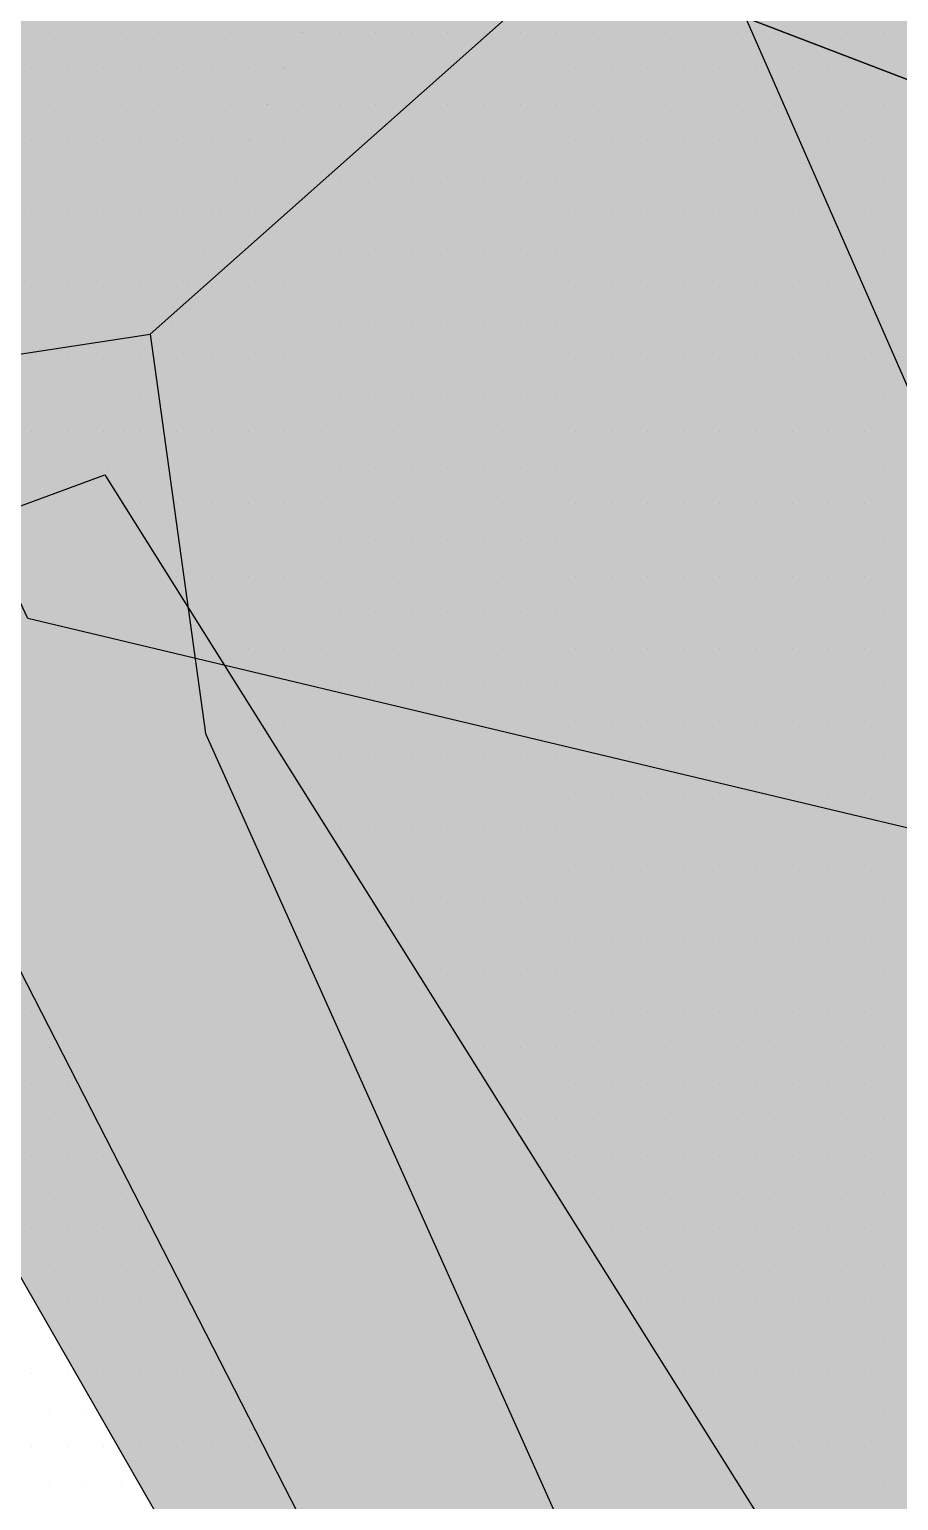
# Paper-space layout 'TOP_A1_00200_01-01-2017_MODELE' of a CAD drawing. Header units: metres. Extents: x 1274 to 2143, y 12 to 312.
# Drawn here: x 2047.506 to 2048.826, y 282.662 to 284.895 of the extents above; entities that cross this region are included whole.
import ezdxf

# ---------------------------------------------------------------- set-up
doc = ezdxf.new("R2010")
doc.units = ezdxf.units.M
doc.header["$LTSCALE"] = 2
doc.set_wipeout_variables(frame=1)
doc.linetypes.add('CACHEX2', pattern=[0.75, 0.5, -0.25])
for name, color, linetype in [('CARTOUCHE', 7, 'Continuous'), ('LOGO', 4, 'Continuous'), ('rosace', 7, 'Continuous')]:
    doc.layers.add(name, color=color, linetype=linetype)

# ---------------------------------------------------------------- blocks, each defined once
blk = doc.blocks.new('A$C715108E3')
at = {"layer": 'LOGO', "color": 131}
for p, q in [((-6.855, -13.3309), (-6.855, -13.3309)), ((-6.7637, -13.3309), (-6.7637, -13.3309)), ((-6.6719, -13.3309), (-6.6719, -13.3309)), ((-6.5799, -13.3309), (-6.5799, -13.3309)), ((-6.4886, -13.3309), (-6.4886, -13.3309)), ((-6.3966, -13.3309), (-6.3966, -13.3309)), ((-6.305, -13.3309), (-6.305, -13.3309)), ((-6.2208, -13.3309), (-6.2208, -13.3309)), ((-6.2133, -13.3309), (-6.2133, -13.3309)), ((-6.1213, -13.3309), (-6.1213, -13.3309)), ((-6.0296, -13.3309), (-6.0296, -13.3309)), ((-5.9376, -13.3309), (-5.9376, -13.3309)), ((-5.8465, -13.3309), (-5.8465, -13.3309)), ((-5.7545, -13.3309), (-5.7545, -13.3309)), ((-5.6625, -13.3309), (-5.6625, -13.3309)), ((-5.5712, -13.3309), (-5.5712, -13.3309)), ((-5.4792, -13.3309), (-5.4792, -13.3309)), ((-5.3874, -13.3309), (-5.3874, -13.3309)), ((-5.2959, -13.3309), (-5.2959, -13.3309)), ((-5.2041, -13.3309), (-5.2041, -13.3309)), ((-5.1123, -13.3309), (-5.1123, -13.3309)), ((-5.0208, -13.3309), (-5.0208, -13.3309)), ((-4.929, -13.3309), (-4.929, -13.3309)), ((-4.8369, -13.3309), (-4.8369, -13.3309)), ((-4.7449, -13.3309), (-4.7449, -13.3309)), ((-6.9013, -13.4233), (-6.9013, -13.4233)), ((-6.8095, -13.4233), (-6.8095, -13.4233)), ((-6.7175, -13.4233), (-6.7175, -13.4233)), ((-6.6262, -13.4233), (-6.6262, -13.4233)), ((-6.5342, -13.4233), (-6.5342, -13.4233)), ((-6.4421, -13.4233), (-6.4421, -13.4233)), ((-6.3509, -13.4233), (-6.3509, -13.4233)), ((-6.2611, -13.4233), (-6.2611, -13.4233)), ((-6.259, -13.4233), (-6.259, -13.4233)), ((-6.1674, -13.4233), (-6.1674, -13.4233)), ((-6.0757, -13.4233), (-6.0757, -13.4233)), ((-5.9841, -13.4233), (-5.9841, -13.4233)), ((-5.8921, -13.4233), (-5.8921, -13.4233)), ((-5.8001, -13.4233), (-5.8001, -13.4233)), ((-5.7088, -13.4233), (-5.7088, -13.4233)), ((-5.6168, -13.4233), (-5.6168, -13.4233)), ((-5.5248, -13.4233), (-5.5248, -13.4233)), ((-5.4335, -13.4233), (-5.4335, -13.4233)), ((-5.3417, -13.4233), (-5.3417, -13.4233)), ((-5.2498, -13.4233), (-5.2498, -13.4233)), ((-5.1584, -13.4233), (-5.1584, -13.4233)), ((-5.0665, -13.4233), (-5.0665, -13.4233)), ((-4.9745, -13.4233), (-4.9745, -13.4233)), ((-4.8829, -13.4233), (-4.8829, -13.4233)), ((-4.7914, -13.4233), (-4.7914, -13.4233)), ((-6.855, -13.5146), (-6.855, -13.5146)), ((-6.7637, -13.5146), (-6.7637, -13.5146)), ((-6.6719, -13.5146), (-6.6719, -13.5146)), ((-6.5799, -13.5146), (-6.5799, -13.5146)), ((-6.4886, -13.5146), (-6.4886, -13.5146)), ((-6.3966, -13.5146), (-6.3966, -13.5146)), ((-6.305, -13.5146), (-6.305, -13.5146)), ((-6.302, -13.5146), (-6.302, -13.5146)), ((-6.2133, -13.5146), (-6.2133, -13.5146)), ((-6.1213, -13.5146), (-6.1213, -13.5146)), ((-6.0296, -13.5146), (-6.0296, -13.5146)), ((-5.9376, -13.5146), (-5.9376, -13.5146)), ((-5.8465, -13.5146), (-5.8465, -13.5146)), ((-5.7545, -13.5146), (-5.7545, -13.5146)), ((-5.6625, -13.5146), (-5.6625, -13.5146)), ((-5.5712, -13.5146), (-5.5712, -13.5146)), ((-5.4792, -13.5146), (-5.4792, -13.5146)), ((-5.3874, -13.5146), (-5.3874, -13.5146)), ((-5.2959, -13.5146), (-5.2959, -13.5146)), ((-5.2041, -13.5146), (-5.2041, -13.5146)), ((-5.1123, -13.5146), (-5.1123, -13.5146)), ((-5.0208, -13.5146), (-5.0208, -13.5146)), ((-4.929, -13.5146), (-4.929, -13.5146)), ((-4.8369, -13.5146), (-4.8369, -13.5146)), ((-4.7449, -13.5146), (-4.7449, -13.5146)), ((-6.9013, -13.6058), (-6.9013, -13.6058)), ((-6.8095, -13.6058), (-6.8095, -13.6058)), ((-6.7175, -13.6058), (-6.7175, -13.6058)), ((-6.6262, -13.6058), (-6.6262, -13.6058)), ((-6.5342, -13.6058), (-6.5342, -13.6058)), ((-6.4421, -13.6058), (-6.4421, -13.6058)), ((-6.3509, -13.6058), (-6.3509, -13.6058)), ((-6.3424, -13.6058), (-6.3424, -13.6058)), ((-6.259, -13.6058), (-6.259, -13.6058)), ((-6.1674, -13.6058), (-6.1674, -13.6058)), ((-6.0757, -13.6058), (-6.0757, -13.6058)), ((-5.9841, -13.6058), (-5.9841, -13.6058)), ((-5.8921, -13.6058), (-5.8921, -13.6058)), ((-5.8001, -13.6058), (-5.8001, -13.6058)), ((-5.7088, -13.6058), (-5.7088, -13.6058)), ((-5.6168, -13.6058), (-5.6168, -13.6058)), ((-5.5248, -13.6058), (-5.5248, -13.6058)), ((-5.4335, -13.6058), (-5.4335, -13.6058)), ((-5.3417, -13.6058), (-5.3417, -13.6058)), ((-5.2498, -13.6058), (-5.2498, -13.6058)), ((-5.1584, -13.6058), (-5.1584, -13.6058)), ((-5.0665, -13.6058), (-5.0665, -13.6058)), ((-4.9745, -13.6058), (-4.9745, -13.6058)), ((-4.8829, -13.6058), (-4.8829, -13.6058)), ((-4.7914, -13.6058), (-4.7914, -13.6058)), ((-6.855, -13.6984), (-6.855, -13.6984)), ((-6.7637, -13.6984), (-6.7637, -13.6984)), ((-6.6719, -13.6984), (-6.6719, -13.6984)), ((-6.5799, -13.6984), (-6.5799, -13.6984)), ((-6.4886, -13.6984), (-6.4886, -13.6984)), ((-6.3966, -13.6984), (-6.3966, -13.6984)), ((-6.3825, -13.6984), (-6.3825, -13.6984)), ((-6.3046, -13.6984), (-6.3046, -13.6984)), ((-6.2133, -13.6984), (-6.2133, -13.6984)), ((-6.1213, -13.6984), (-6.1213, -13.6984)), ((-6.0296, -13.6984), (-6.0296, -13.6984)), ((-5.9376, -13.6984), (-5.9376, -13.6984)), ((-5.8465, -13.6984), (-5.8465, -13.6984)), ((-5.7545, -13.6984), (-5.7545, -13.6984)), ((-5.6625, -13.6984), (-5.6625, -13.6984)), ((-5.5712, -13.6984), (-5.5712, -13.6984)), ((-5.4792, -13.6984), (-5.4792, -13.6984)), ((-5.3874, -13.6984), (-5.3874, -13.6984)), ((-5.2959, -13.6984), (-5.2959, -13.6984)), ((-5.2041, -13.6984), (-5.2041, -13.6984)), ((-5.1123, -13.6984), (-5.1123, -13.6984)), ((-5.0208, -13.6984), (-5.0208, -13.6984)), ((-4.929, -13.6984), (-4.929, -13.6984)), ((-4.8369, -13.6984), (-4.8369, -13.6984)), ((-4.7449, -13.6984), (-4.7449, -13.6984)), ((-6.9013, -13.7897), (-6.9013, -13.7897)), ((-6.8095, -13.7897), (-6.8095, -13.7897)), ((-6.7175, -13.7897), (-6.7175, -13.7897)), ((-6.6262, -13.7897), (-6.6262, -13.7897)), ((-6.5342, -13.7897), (-6.5342, -13.7897)), ((-6.4421, -13.7897), (-6.4421, -13.7897)), ((-6.4234, -13.7897), (-6.4234, -13.7897)), ((-6.3511, -13.7897), (-6.3511, -13.7897)), ((-6.259, -13.7897), (-6.259, -13.7897)), ((-6.1674, -13.7897), (-6.1674, -13.7897)), ((-6.0757, -13.7897), (-6.0757, -13.7897)), ((-5.9841, -13.7897), (-5.9841, -13.7897)), ((-5.8921, -13.7897), (-5.8921, -13.7897)), ((-5.8001, -13.7897), (-5.8001, -13.7897)), ((-5.7088, -13.7897), (-5.7088, -13.7897)), ((-5.6168, -13.7897), (-5.6168, -13.7897)), ((-5.5248, -13.7897), (-5.5248, -13.7897)), ((-5.4335, -13.7897), (-5.4335, -13.7897)), ((-5.3417, -13.7897), (-5.3417, -13.7897)), ((-5.2498, -13.7897), (-5.2498, -13.7897)), ((-5.1584, -13.7897), (-5.1584, -13.7897)), ((-5.0665, -13.7897), (-5.0665, -13.7897)), ((-4.9745, -13.7897), (-4.9745, -13.7897)), ((-4.8829, -13.7897), (-4.8829, -13.7897)), ((-4.7914, -13.7897), (-4.7914, -13.7897)), ((-6.855, -13.8809), (-6.855, -13.8809)), ((-6.7637, -13.8809), (-6.7637, -13.8809)), ((-6.6719, -13.8809), (-6.6719, -13.8809)), ((-6.5799, -13.8809), (-6.5799, -13.8809)), ((-6.4886, -13.8809), (-6.4886, -13.8809)), ((-6.4635, -13.8809), (-6.4635, -13.8809)), ((-6.3966, -13.8809), (-6.3966, -13.8809)), ((-6.3046, -13.8809), (-6.3046, -13.8809)), ((-6.2133, -13.8809), (-6.2133, -13.8809)), ((-6.1213, -13.8809), (-6.1213, -13.8809)), ((-6.0296, -13.8809), (-6.0296, -13.8809)), ((-5.9376, -13.8809), (-5.9376, -13.8809)), ((-5.8465, -13.8809), (-5.8465, -13.8809)), ((-5.7545, -13.8809), (-5.7545, -13.8809)), ((-5.6625, -13.8809), (-5.6625, -13.8809)), ((-5.5712, -13.8809), (-5.5712, -13.8809)), ((-5.4792, -13.8809), (-5.4792, -13.8809)), ((-5.3874, -13.8809), (-5.3874, -13.8809)), ((-5.2959, -13.8809), (-5.2959, -13.8809)), ((-5.2041, -13.8809), (-5.2041, -13.8809)), ((-5.1123, -13.8809), (-5.1123, -13.8809)), ((-5.0208, -13.8809), (-5.0208, -13.8809)), ((-4.929, -13.8809), (-4.929, -13.8809)), ((-4.8369, -13.8809), (-4.8369, -13.8809)), ((-4.7449, -13.8809), (-4.7449, -13.8809)), ((-6.9013, -13.9735), (-6.9013, -13.9735)), ((-6.8095, -13.9735), (-6.8095, -13.9735)), ((-6.7175, -13.9735), (-6.7175, -13.9735)), ((-6.6262, -13.9735), (-6.6262, -13.9735)), ((-6.5342, -13.9735), (-6.5342, -13.9735)), ((-6.5044, -13.9735), (-6.5044, -13.9735)), ((-6.4423, -13.9735), (-6.4423, -13.9735)), ((-6.3511, -13.9735), (-6.3511, -13.9735)), ((-6.259, -13.9735), (-6.259, -13.9735)), ((-6.1674, -13.9735), (-6.1674, -13.9735)), ((-6.0757, -13.9735), (-6.0757, -13.9735)), ((-5.9841, -13.9735), (-5.9841, -13.9735)), ((-5.8921, -13.9735), (-5.8921, -13.9735)), ((-5.8001, -13.9735), (-5.8001, -13.9735)), ((-5.7088, -13.9735), (-5.7088, -13.9735)), ((-5.6168, -13.9735), (-5.6168, -13.9735)), ((-5.5248, -13.9735), (-5.5248, -13.9735)), ((-5.4335, -13.9735), (-5.4335, -13.9735)), ((-5.3417, -13.9735), (-5.3417, -13.9735)), ((-5.2498, -13.9735), (-5.2498, -13.9735)), ((-5.1584, -13.9735), (-5.1584, -13.9735)), ((-5.0665, -13.9735), (-5.0665, -13.9735)), ((-4.9745, -13.9735), (-4.9745, -13.9735)), ((-4.8829, -13.9735), (-4.8829, -13.9735)), ((-4.7914, -13.9735), (-4.7914, -13.9735)), ((-6.855, -14.065), (-6.855, -14.065)), ((-6.7637, -14.065), (-6.7637, -14.065)), ((-6.6719, -14.065), (-6.6719, -14.065)), ((-6.5799, -14.065), (-6.5799, -14.065)), ((-6.5445, -14.065), (-6.5445, -14.065)), ((-6.4886, -14.065), (-6.4886, -14.065)), ((-6.3966, -14.065), (-6.3966, -14.065)), ((-6.3046, -14.065), (-6.3046, -14.065)), ((-6.2133, -14.065), (-6.2133, -14.065)), ((-6.1213, -14.065), (-6.1213, -14.065)), ((-6.0296, -14.065), (-6.0296, -14.065)), ((-5.9376, -14.065), (-5.9376, -14.065)), ((-5.8465, -14.065), (-5.8465, -14.065)), ((-5.7545, -14.065), (-5.7545, -14.065)), ((-5.6625, -14.065), (-5.6625, -14.065)), ((-5.5712, -14.065), (-5.5712, -14.065)), ((-5.4792, -14.065), (-5.4792, -14.065)), ((-5.3874, -14.065), (-5.3874, -14.065)), ((-5.2959, -14.065), (-5.2959, -14.065)), ((-5.2041, -14.065), (-5.2041, -14.065)), ((-5.1123, -14.065), (-5.1123, -14.065)), ((-5.0208, -14.065), (-5.0208, -14.065)), ((-4.929, -14.065), (-4.929, -14.065)), ((-4.8369, -14.065), (-4.8369, -14.065)), ((-4.7449, -14.065), (-4.7449, -14.065)), ((-6.9013, -14.1574), (-6.9013, -14.1574)), ((-6.8095, -14.1574), (-6.8095, -14.1574)), ((-6.7175, -14.1574), (-6.7175, -14.1574)), ((-6.6262, -14.1574), (-6.6262, -14.1574)), ((-6.5846, -14.1574), (-6.5846, -14.1574)), ((-6.5343, -14.1574), (-6.5343, -14.1574)), ((-6.4423, -14.1574), (-6.4423, -14.1574)), ((-6.3511, -14.1574), (-6.3511, -14.1574)), ((-6.259, -14.1574), (-6.259, -14.1574)), ((-6.1674, -14.1574), (-6.1674, -14.1574)), ((-6.0757, -14.1574), (-6.0757, -14.1574)), ((-5.9841, -14.1574), (-5.9841, -14.1574)), ((-5.8921, -14.1574), (-5.8921, -14.1574)), ((-5.8001, -14.1574), (-5.8001, -14.1574)), ((-5.7088, -14.1574), (-5.7088, -14.1574)), ((-5.6168, -14.1574), (-5.6168, -14.1574)), ((-5.5248, -14.1574), (-5.5248, -14.1574)), ((-5.4335, -14.1574), (-5.4335, -14.1574)), ((-5.3417, -14.1574), (-5.3417, -14.1574)), ((-5.2498, -14.1574), (-5.2498, -14.1574)), ((-5.1584, -14.1574), (-5.1584, -14.1574)), ((-5.0665, -14.1574), (-5.0665, -14.1574)), ((-4.9745, -14.1574), (-4.9745, -14.1574)), ((-4.8829, -14.1574), (-4.8829, -14.1574)), ((-4.7914, -14.1574), (-4.7914, -14.1574)), ((-6.855, -14.2488), (-6.855, -14.2488)), ((-6.7637, -14.2488), (-6.7637, -14.2488)), ((-6.6719, -14.2488), (-6.6719, -14.2488)), ((-6.6254, -14.2488), (-6.6254, -14.2488)), ((-6.5799, -14.2488), (-6.5799, -14.2488)), ((-6.4886, -14.2488), (-6.4886, -14.2488)), ((-6.3966, -14.2488), (-6.3966, -14.2488)), ((-6.3046, -14.2488), (-6.3046, -14.2488)), ((-6.2133, -14.2488), (-6.2133, -14.2488)), ((-6.1213, -14.2488), (-6.1213, -14.2488)), ((-6.0296, -14.2488), (-6.0296, -14.2488)), ((-5.9376, -14.2488), (-5.9376, -14.2488)), ((-5.8465, -14.2488), (-5.8465, -14.2488)), ((-5.7545, -14.2488), (-5.7545, -14.2488)), ((-5.6625, -14.2488), (-5.6625, -14.2488)), ((-5.5712, -14.2488), (-5.5712, -14.2488)), ((-5.4792, -14.2488), (-5.4792, -14.2488)), ((-5.3874, -14.2488), (-5.3874, -14.2488)), ((-5.2959, -14.2488), (-5.2959, -14.2488)), ((-5.2041, -14.2488), (-5.2041, -14.2488)), ((-5.1123, -14.2488), (-5.1123, -14.2488)), ((-5.0208, -14.2488), (-5.0208, -14.2488)), ((-4.929, -14.2488), (-4.929, -14.2488)), ((-4.8369, -14.2488), (-4.8369, -14.2488)), ((-4.7449, -14.2488), (-4.7449, -14.2488)), ((-6.9013, -14.3401), (-6.9013, -14.3401)), ((-6.8095, -14.3401), (-6.8095, -14.3401)), ((-6.7175, -14.3401), (-6.7175, -14.3401)), ((-6.6659, -14.3401), (-6.6659, -14.3401)), ((-6.6262, -14.3401), (-6.6262, -14.3401)), ((-6.5343, -14.3401), (-6.5343, -14.3401)), ((-6.4423, -14.3401), (-6.4423, -14.3401)), ((-6.3511, -14.3401), (-6.3511, -14.3401)), ((-6.259, -14.3401), (-6.259, -14.3401)), ((-6.1674, -14.3401), (-6.1674, -14.3401)), ((-6.0757, -14.3401), (-6.0757, -14.3401)), ((-5.9841, -14.3401), (-5.9841, -14.3401)), ((-5.8921, -14.3401), (-5.8921, -14.3401)), ((-5.8001, -14.3401), (-5.8001, -14.3401)), ((-5.7088, -14.3401), (-5.7088, -14.3401)), ((-5.6168, -14.3401), (-5.6168, -14.3401)), ((-5.5248, -14.3401), (-5.5248, -14.3401)), ((-5.4335, -14.3401), (-5.4335, -14.3401)), ((-5.3417, -14.3401), (-5.3417, -14.3401)), ((-5.2498, -14.3401), (-5.2498, -14.3401)), ((-5.1584, -14.3401), (-5.1584, -14.3401)), ((-5.0665, -14.3401), (-5.0665, -14.3401)), ((-4.9745, -14.3401), (-4.9745, -14.3401)), ((-4.8829, -14.3401), (-4.8829, -14.3401)), ((-4.7914, -14.3401), (-4.7914, -14.3401)), ((-6.855, -14.4325), (-6.855, -14.4325)), ((-6.7637, -14.4325), (-6.7637, -14.4325)), ((-6.706, -14.4325), (-6.706, -14.4325)), ((-6.6719, -14.4325), (-6.6719, -14.4325)), ((-6.5799, -14.4325), (-6.5799, -14.4325)), ((-6.4886, -14.4325), (-6.4886, -14.4325)), ((-6.3966, -14.4325), (-6.3966, -14.4325)), ((-6.3046, -14.4325), (-6.3046, -14.4325)), ((-6.2133, -14.4325), (-6.2133, -14.4325)), ((-6.1213, -14.4325), (-6.1213, -14.4325)), ((-6.0296, -14.4325), (-6.0296, -14.4325)), ((-5.9376, -14.4325), (-5.9376, -14.4325)), ((-5.8465, -14.4325), (-5.8465, -14.4325)), ((-5.7545, -14.4325), (-5.7545, -14.4325)), ((-5.6625, -14.4325), (-5.6625, -14.4325)), ((-5.5712, -14.4325), (-5.5712, -14.4325)), ((-5.4792, -14.4325), (-5.4792, -14.4325)), ((-5.3874, -14.4325), (-5.3874, -14.4325)), ((-5.2959, -14.4325), (-5.2959, -14.4325)), ((-5.2041, -14.4325), (-5.2041, -14.4325)), ((-5.1123, -14.4325), (-5.1123, -14.4325)), ((-5.0208, -14.4325), (-5.0208, -14.4325)), ((-4.929, -14.4325), (-4.929, -14.4325)), ((-4.8369, -14.4325), (-4.8369, -14.4325)), ((-4.7449, -14.4325), (-4.7449, -14.4325)), ((-6.6689, -14.5238), (-6.6689, -14.5238)), ((-6.6262, -14.5238), (-6.6262, -14.5238)), ((-6.5343, -14.5238), (-6.5343, -14.5238)), ((-6.4423, -14.5238), (-6.4423, -14.5238)), ((-6.3511, -14.5238), (-6.3511, -14.5238)), ((-6.259, -14.5238), (-6.259, -14.5238)), ((-6.1674, -14.5238), (-6.1674, -14.5238)), ((-6.0757, -14.5238), (-6.0757, -14.5238)), ((-5.9841, -14.5238), (-5.9841, -14.5238)), ((-5.8921, -14.5238), (-5.8921, -14.5238)), ((-5.8001, -14.5238), (-5.8001, -14.5238)), ((-5.7088, -14.5238), (-5.7088, -14.5238)), ((-5.6168, -14.5238), (-5.6168, -14.5238)), ((-5.5248, -14.5238), (-5.5248, -14.5238)), ((-5.4335, -14.5238), (-5.4335, -14.5238)), ((-5.3417, -14.5238), (-5.3417, -14.5238)), ((-5.2498, -14.5238), (-5.2498, -14.5238)), ((-5.1584, -14.5238), (-5.1584, -14.5238)), ((-5.0665, -14.5238), (-5.0665, -14.5238)), ((-4.9745, -14.5238), (-4.9745, -14.5238)), ((-4.8829, -14.5238), (-4.8829, -14.5238)), ((-4.7914, -14.5238), (-4.7914, -14.5238)), ((-6.6116, -14.6152), (-6.6116, -14.6152)), ((-6.5799, -14.6152), (-6.5799, -14.6152)), ((-6.4886, -14.6152), (-6.4886, -14.6152)), ((-6.3966, -14.6152), (-6.3966, -14.6152)), ((-6.3046, -14.6152), (-6.3046, -14.6152)), ((-6.2133, -14.6152), (-6.2133, -14.6152)), ((-6.1213, -14.6152), (-6.1213, -14.6152)), ((-6.0296, -14.6152), (-6.0296, -14.6152)), ((-5.9376, -14.6152), (-5.9376, -14.6152)), ((-5.8465, -14.6152), (-5.8465, -14.6152)), ((-5.7545, -14.6152), (-5.7545, -14.6152)), ((-5.6625, -14.6152), (-5.6625, -14.6152)), ((-5.5712, -14.6152), (-5.5712, -14.6152)), ((-5.4792, -14.6152), (-5.4792, -14.6152)), ((-5.3874, -14.6152), (-5.3874, -14.6152)), ((-5.2959, -14.6152), (-5.2959, -14.6152)), ((-5.2041, -14.6152), (-5.2041, -14.6152)), ((-5.1123, -14.6152), (-5.1123, -14.6152)), ((-5.0208, -14.6152), (-5.0208, -14.6152)), ((-4.929, -14.6152), (-4.929, -14.6152)), ((-4.8369, -14.6152), (-4.8369, -14.6152)), ((-4.7449, -14.6152), (-4.7449, -14.6152)), ((-6.5544, -14.7076), (-6.5544, -14.7076)), ((-6.5343, -14.7076), (-6.5343, -14.7076)), ((-6.4423, -14.7076), (-6.4423, -14.7076)), ((-6.3511, -14.7076), (-6.3511, -14.7076)), ((-6.259, -14.7076), (-6.259, -14.7076)), ((-6.1674, -14.7076), (-6.1674, -14.7076)), ((-6.0757, -14.7076), (-6.0757, -14.7076)), ((-5.9841, -14.7076), (-5.9841, -14.7076)), ((-5.8921, -14.7076), (-5.8921, -14.7076)), ((-5.8001, -14.7076), (-5.8001, -14.7076)), ((-5.7088, -14.7076), (-5.7088, -14.7076)), ((-5.6168, -14.7076), (-5.6168, -14.7076)), ((-5.5248, -14.7076), (-5.5248, -14.7076)), ((-5.4335, -14.7076), (-5.4335, -14.7076)), ((-5.3417, -14.7076), (-5.3417, -14.7076)), ((-5.2498, -14.7076), (-5.2498, -14.7076)), ((-5.1584, -14.7076), (-5.1584, -14.7076)), ((-5.0665, -14.7076), (-5.0665, -14.7076)), ((-4.9745, -14.7076), (-4.9745, -14.7076)), ((-4.8829, -14.7076), (-4.8829, -14.7076)), ((-4.7914, -14.7076), (-4.7914, -14.7076)), ((-6.4965, -14.7991), (-6.4965, -14.7991)), ((-6.4886, -14.7991), (-6.4886, -14.7991)), ((-6.3966, -14.7991), (-6.3966, -14.7991)), ((-6.3046, -14.7991), (-6.3046, -14.7991)), ((-6.2133, -14.7991), (-6.2133, -14.7991)), ((-6.1213, -14.7991), (-6.1213, -14.7991)), ((-6.0296, -14.7991), (-6.0296, -14.7991)), ((-5.9376, -14.7991), (-5.9376, -14.7991)), ((-5.8465, -14.7991), (-5.8465, -14.7991)), ((-5.7545, -14.7991), (-5.7545, -14.7991)), ((-5.6625, -14.7991), (-5.6625, -14.7991)), ((-5.5712, -14.7991), (-5.5712, -14.7991)), ((-5.4792, -14.7991), (-5.4792, -14.7991)), ((-5.3874, -14.7991), (-5.3874, -14.7991)), ((-5.2959, -14.7991), (-5.2959, -14.7991)), ((-5.2041, -14.7991), (-5.2041, -14.7991)), ((-5.1123, -14.7991), (-5.1123, -14.7991)), ((-5.0208, -14.7991), (-5.0208, -14.7991)), ((-4.929, -14.7991), (-4.929, -14.7991)), ((-4.8369, -14.7991), (-4.8369, -14.7991)), ((-4.7449, -14.7991), (-4.7449, -14.7991)), ((-6.4391, -14.8905), (-6.4391, -14.8905)), ((-6.3511, -14.8905), (-6.3511, -14.8905)), ((-6.259, -14.8905), (-6.259, -14.8905)), ((-6.1674, -14.8905), (-6.1674, -14.8905)), ((-6.0757, -14.8905), (-6.0757, -14.8905)), ((-5.9841, -14.8905), (-5.9841, -14.8905)), ((-5.8921, -14.8905), (-5.8921, -14.8905)), ((-5.8001, -14.8905), (-5.8001, -14.8905)), ((-5.7088, -14.8905), (-5.7088, -14.8905)), ((-5.6168, -14.8905), (-5.6168, -14.8905)), ((-5.5248, -14.8905), (-5.5248, -14.8905)), ((-5.4335, -14.8905), (-5.4335, -14.8905)), ((-5.3417, -14.8905), (-5.3417, -14.8905)), ((-5.2498, -14.8905), (-5.2498, -14.8905)), ((-5.1584, -14.8905), (-5.1584, -14.8905)), ((-5.0665, -14.8905), (-5.0665, -14.8905)), ((-4.9745, -14.8905), (-4.9745, -14.8905)), ((-4.8829, -14.8905), (-4.8829, -14.8905)), ((-4.7914, -14.8905), (-4.7914, -14.8905)), ((-6.3812, -14.9827), (-6.3812, -14.9827)), ((-6.3046, -14.9827), (-6.3046, -14.9827)), ((-6.2133, -14.9827), (-6.2133, -14.9827)), ((-6.1213, -14.9827), (-6.1213, -14.9827)), ((-6.0296, -14.9827), (-6.0296, -14.9827)), ((-5.9376, -14.9827), (-5.9376, -14.9827)), ((-5.8465, -14.9827), (-5.8465, -14.9827)), ((-5.7545, -14.9827), (-5.7545, -14.9827)), ((-5.6625, -14.9827), (-5.6625, -14.9827)), ((-5.5712, -14.9827), (-5.5712, -14.9827)), ((-5.4792, -14.9827), (-5.4792, -14.9827)), ((-5.3874, -14.9827), (-5.3874, -14.9827)), ((-5.2959, -14.9827), (-5.2959, -14.9827)), ((-5.2041, -14.9827), (-5.2041, -14.9827)), ((-5.1123, -14.9827), (-5.1123, -14.9827)), ((-5.0208, -14.9827), (-5.0208, -14.9827)), ((-4.929, -14.9827), (-4.929, -14.9827)), ((-4.8369, -14.9827), (-4.8369, -14.9827)), ((-4.7449, -14.9827), (-4.7449, -14.9827)), ((-6.3239, -15.0742), (-6.3239, -15.0742)), ((-6.259, -15.0742), (-6.259, -15.0742)), ((-6.1674, -15.0742), (-6.1674, -15.0742)), ((-6.0757, -15.0742), (-6.0757, -15.0742)), ((-5.9841, -15.0742), (-5.9841, -15.0742)), ((-5.8921, -15.0742), (-5.8921, -15.0742)), ((-5.8001, -15.0742), (-5.8001, -15.0742)), ((-5.7088, -15.0742), (-5.7088, -15.0742)), ((-5.6168, -15.0742), (-5.6168, -15.0742)), ((-5.5248, -15.0742), (-5.5248, -15.0742)), ((-5.4335, -15.0742), (-5.4335, -15.0742)), ((-5.3417, -15.0742), (-5.3417, -15.0742)), ((-5.2498, -15.0742), (-5.2498, -15.0742)), ((-5.1584, -15.0742), (-5.1584, -15.0742)), ((-5.0665, -15.0742), (-5.0665, -15.0742)), ((-4.9745, -15.0742), (-4.9745, -15.0742)), ((-4.8829, -15.0742), (-4.8829, -15.0742)), ((-4.7914, -15.0742), (-4.7914, -15.0742)), ((-6.2662, -15.1655), (-6.2662, -15.1655)), ((-6.2133, -15.1655), (-6.2133, -15.1655)), ((-6.1213, -15.1655), (-6.1213, -15.1655)), ((-6.0296, -15.1655), (-6.0296, -15.1655)), ((-5.9376, -15.1655), (-5.9376, -15.1655)), ((-5.8465, -15.1655), (-5.8465, -15.1655)), ((-5.7545, -15.1655), (-5.7545, -15.1655)), ((-5.6625, -15.1655), (-5.6625, -15.1655)), ((-5.5712, -15.1655), (-5.5712, -15.1655)), ((-5.4792, -15.1655), (-5.4792, -15.1655)), ((-5.3874, -15.1655), (-5.3874, -15.1655)), ((-5.2959, -15.1655), (-5.2959, -15.1655)), ((-5.2041, -15.1655), (-5.2041, -15.1655)), ((-5.1123, -15.1655), (-5.1123, -15.1655)), ((-5.0208, -15.1655), (-5.0208, -15.1655)), ((-4.929, -15.1655), (-4.929, -15.1655)), ((-4.8369, -15.1655), (-4.8369, -15.1655)), ((-4.7449, -15.1655), (-4.7449, -15.1655)), ((-6.2086, -15.2579), (-6.2086, -15.2579)), ((-6.1674, -15.2579), (-6.1674, -15.2579)), ((-6.0757, -15.2579), (-6.0757, -15.2579)), ((-5.9841, -15.2579), (-5.9841, -15.2579)), ((-5.8921, -15.2579), (-5.8921, -15.2579)), ((-5.8001, -15.2579), (-5.8001, -15.2579)), ((-5.7088, -15.2579), (-5.7088, -15.2579)), ((-5.6168, -15.2579), (-5.6168, -15.2579)), ((-5.5248, -15.2579), (-5.5248, -15.2579)), ((-5.4335, -15.2579), (-5.4335, -15.2579)), ((-5.3417, -15.2579), (-5.3417, -15.2579)), ((-5.2498, -15.2579), (-5.2498, -15.2579)), ((-5.1584, -15.2579), (-5.1584, -15.2579)), ((-5.0665, -15.2579), (-5.0665, -15.2579)), ((-4.9745, -15.2579), (-4.9745, -15.2579)), ((-4.8829, -15.2579), (-4.8829, -15.2579)), ((-4.7914, -15.2579), (-4.7914, -15.2579)), ((-6.1517, -15.3493), (-6.1517, -15.3493)), ((-6.1213, -15.3493), (-6.1213, -15.3493)), ((-6.0296, -15.3493), (-6.0296, -15.3493)), ((-5.9376, -15.3493), (-5.9376, -15.3493)), ((-5.8465, -15.3493), (-5.8465, -15.3493)), ((-5.7545, -15.3493), (-5.7545, -15.3493)), ((-5.6625, -15.3493), (-5.6625, -15.3493)), ((-5.5712, -15.3493), (-5.5712, -15.3493)), ((-5.4792, -15.3493), (-5.4792, -15.3493)), ((-5.3874, -15.3493), (-5.3874, -15.3493)), ((-5.2959, -15.3493), (-5.2959, -15.3493)), ((-5.2041, -15.3493), (-5.2041, -15.3493)), ((-5.1123, -15.3493), (-5.1123, -15.3493)), ((-5.0208, -15.3493), (-5.0208, -15.3493)), ((-4.929, -15.3493), (-4.929, -15.3493)), ((-4.8369, -15.3493), (-4.8369, -15.3493)), ((-4.7449, -15.3493), (-4.7449, -15.3493)), ((-6.0937, -15.4406), (-6.0937, -15.4406)), ((-6.0757, -15.4406), (-6.0757, -15.4406)), ((-5.9841, -15.4406), (-5.9841, -15.4406)), ((-5.8921, -15.4406), (-5.8921, -15.4406)), ((-5.8001, -15.4406), (-5.8001, -15.4406)), ((-5.7088, -15.4406), (-5.7088, -15.4406)), ((-5.6168, -15.4406), (-5.6168, -15.4406)), ((-5.5248, -15.4406), (-5.5248, -15.4406)), ((-5.4335, -15.4406), (-5.4335, -15.4406)), ((-5.3417, -15.4406), (-5.3417, -15.4406)), ((-5.2498, -15.4406), (-5.2498, -15.4406)), ((-5.1584, -15.4406), (-5.1584, -15.4406)), ((-5.0665, -15.4406), (-5.0665, -15.4406)), ((-4.9745, -15.4406), (-4.9745, -15.4406)), ((-4.8829, -15.4406), (-4.8829, -15.4406)), ((-4.7914, -15.4406), (-4.7914, -15.4406)), ((-6.036, -15.5332), (-6.036, -15.5332)), ((-6.0296, -15.5332), (-6.0296, -15.5332)), ((-5.9376, -15.5332), (-5.9376, -15.5332)), ((-5.8465, -15.5332), (-5.8465, -15.5332)), ((-5.7545, -15.5332), (-5.7545, -15.5332)), ((-5.6625, -15.5332), (-5.6625, -15.5332)), ((-5.5712, -15.5332), (-5.5712, -15.5332)), ((-5.4792, -15.5332), (-5.4792, -15.5332)), ((-5.3874, -15.5332), (-5.3874, -15.5332)), ((-5.2959, -15.5332), (-5.2959, -15.5332)), ((-5.2041, -15.5332), (-5.2041, -15.5332)), ((-5.1123, -15.5332), (-5.1123, -15.5332)), ((-5.0208, -15.5332), (-5.0208, -15.5332)), ((-4.929, -15.5332), (-4.929, -15.5332)), ((-4.8369, -15.5332), (-4.8369, -15.5332)), ((-4.7449, -15.5332), (-4.7449, -15.5332)), ((-5.9785, -15.6246), (-5.9785, -15.6246)), ((-5.8921, -15.6246), (-5.8921, -15.6246)), ((-5.8001, -15.6246), (-5.8001, -15.6246)), ((-5.7088, -15.6246), (-5.7088, -15.6246)), ((-5.6168, -15.6246), (-5.6168, -15.6246)), ((-5.5248, -15.6246), (-5.5248, -15.6246)), ((-5.4335, -15.6246), (-5.4335, -15.6246)), ((-5.3417, -15.6246), (-5.3417, -15.6246)), ((-5.2498, -15.6246), (-5.2498, -15.6246)), ((-5.1584, -15.6246), (-5.1584, -15.6246)), ((-5.0665, -15.6246), (-5.0665, -15.6246)), ((-4.9745, -15.6246), (-4.9745, -15.6246)), ((-4.8829, -15.6246), (-4.8829, -15.6246)), ((-4.7914, -15.6246), (-4.7914, -15.6246)), ((-5.9208, -15.7159), (-5.9208, -15.7159)), ((-5.8465, -15.7159), (-5.8465, -15.7159)), ((-5.7545, -15.7159), (-5.7545, -15.7159)), ((-5.6625, -15.7159), (-5.6625, -15.7159)), ((-5.5712, -15.7159), (-5.5712, -15.7159)), ((-5.4792, -15.7159), (-5.4792, -15.7159)), ((-5.3874, -15.7159), (-5.3874, -15.7159)), ((-5.2959, -15.7159), (-5.2959, -15.7159)), ((-5.2041, -15.7159), (-5.2041, -15.7159)), ((-5.1123, -15.7159), (-5.1123, -15.7159)), ((-5.0208, -15.7159), (-5.0208, -15.7159)), ((-4.929, -15.7159), (-4.929, -15.7159)), ((-4.8369, -15.7159), (-4.8369, -15.7159)), ((-4.7449, -15.7159), (-4.7449, -15.7159)), ((-6.9013, -15.8081), (-6.9013, -15.8081)), ((-5.863, -15.8083), (-5.863, -15.8083)), ((-5.8001, -15.8083), (-5.8001, -15.8083)), ((-5.7088, -15.8083), (-5.7088, -15.8083)), ((-5.6168, -15.8083), (-5.6168, -15.8083)), ((-5.5248, -15.8083), (-5.5248, -15.8083)), ((-5.4335, -15.8083), (-5.4335, -15.8083)), ((-5.3417, -15.8083), (-5.3417, -15.8083)), ((-5.2498, -15.8083), (-5.2498, -15.8083)), ((-5.1584, -15.8083), (-5.1584, -15.8083)), ((-5.0665, -15.8083), (-5.0665, -15.8083)), ((-4.9745, -15.8083), (-4.9745, -15.8083)), ((-4.8829, -15.8083), (-4.8829, -15.8083)), ((-4.7914, -15.8083), (-4.7914, -15.8083)), ((-6.8552, -15.8996), (-6.8552, -15.8996)), ((-5.8061, -15.8994), (-5.8061, -15.8994)), ((-5.7545, -15.8994), (-5.7545, -15.8994)), ((-5.6625, -15.8994), (-5.6625, -15.8994)), ((-5.5712, -15.8994), (-5.5712, -15.8994)), ((-5.4792, -15.8994), (-5.4792, -15.8994)), ((-5.3874, -15.8994), (-5.3874, -15.8994)), ((-5.2959, -15.8994), (-5.2959, -15.8994)), ((-5.2041, -15.8994), (-5.2041, -15.8994)), ((-5.1123, -15.8994), (-5.1123, -15.8994)), ((-5.0208, -15.8994), (-5.0208, -15.8994)), ((-4.929, -15.8994), (-4.929, -15.8994)), ((-4.8369, -15.8994), (-4.8369, -15.8994)), ((-4.7449, -15.8994), (-4.7449, -15.8994)), ((-6.9013, -15.991), (-6.9013, -15.991)), ((-6.8095, -15.991), (-6.8095, -15.991)), ((-5.7485, -15.991), (-5.7485, -15.991)), ((-5.7088, -15.991), (-5.7088, -15.991)), ((-5.6168, -15.991), (-5.6168, -15.991)), ((-5.5248, -15.991), (-5.5248, -15.991)), ((-5.4335, -15.991), (-5.4335, -15.991)), ((-5.3417, -15.991), (-5.3417, -15.991)), ((-5.2498, -15.991), (-5.2498, -15.991)), ((-5.1584, -15.991), (-5.1584, -15.991)), ((-5.0665, -15.991), (-5.0665, -15.991)), ((-4.9745, -15.991), (-4.9745, -15.991)), ((-4.8829, -15.991), (-4.8829, -15.991)), ((-4.7914, -15.991), (-4.7914, -15.991)), ((-6.8552, -16.0834), (-6.8552, -16.0834)), ((-6.7637, -16.0834), (-6.7637, -16.0834)), ((-5.6908, -16.0834), (-5.6908, -16.0834)), ((-5.6625, -16.0834), (-5.6625, -16.0834)), ((-5.5712, -16.0834), (-5.5712, -16.0834)), ((-5.4792, -16.0834), (-5.4792, -16.0834)), ((-5.3874, -16.0834), (-5.3874, -16.0834)), ((-5.2959, -16.0834), (-5.2959, -16.0834)), ((-5.2041, -16.0834), (-5.2041, -16.0834)), ((-5.1123, -16.0834), (-5.1123, -16.0834)), ((-5.0208, -16.0834), (-5.0208, -16.0834)), ((-4.929, -16.0834), (-4.929, -16.0834)), ((-4.8369, -16.0834), (-4.8369, -16.0834)), ((-4.7449, -16.0834), (-4.7449, -16.0834)), ((-6.9013, -16.1747), (-6.9013, -16.1747)), ((-6.8095, -16.1747), (-6.8095, -16.1747)), ((-6.7175, -16.1747), (-6.7175, -16.1747)), ((-5.6329, -16.1747), (-5.6329, -16.1747)), ((-5.6168, -16.1747), (-5.6168, -16.1747)), ((-5.5248, -16.1747), (-5.5248, -16.1747)), ((-5.4335, -16.1747), (-5.4335, -16.1747)), ((-5.3417, -16.1747), (-5.3417, -16.1747)), ((-5.2498, -16.1747), (-5.2498, -16.1747)), ((-5.1584, -16.1747), (-5.1584, -16.1747)), ((-5.0665, -16.1747), (-5.0665, -16.1747)), ((-4.9745, -16.1747), (-4.9745, -16.1747)), ((-4.8829, -16.1747), (-4.8829, -16.1747)), ((-4.7914, -16.1747), (-4.7914, -16.1747)), ((-6.8552, -16.2673), (-6.8552, -16.2673)), ((-6.7637, -16.2673), (-6.7637, -16.2673)), ((-6.6719, -16.2673), (-6.6719, -16.2673)), ((-5.5755, -16.2675), (-5.5755, -16.2675)), ((-5.5712, -16.2675), (-5.5712, -16.2675)), ((-5.4792, -16.2675), (-5.4792, -16.2675)), ((-5.3874, -16.2675), (-5.3874, -16.2675)), ((-5.2959, -16.2675), (-5.2959, -16.2675)), ((-5.2041, -16.2675), (-5.2041, -16.2675)), ((-5.1123, -16.2675), (-5.1123, -16.2675)), ((-5.0208, -16.2675), (-5.0208, -16.2675)), ((-4.929, -16.2675), (-4.929, -16.2675)), ((-4.8369, -16.2675), (-4.8369, -16.2675)), ((-4.7449, -16.2675), (-4.7449, -16.2675)), ((-6.9013, -16.3587), (-6.9013, -16.3587)), ((-6.8095, -16.3587), (-6.8095, -16.3587)), ((-6.7175, -16.3587), (-6.7175, -16.3587)), ((-6.6262, -16.3587), (-6.6262, -16.3587)), ((-5.5178, -16.3587), (-5.5178, -16.3587)), ((-5.4335, -16.3587), (-5.4335, -16.3587)), ((-5.3417, -16.3587), (-5.3417, -16.3587)), ((-5.2498, -16.3587), (-5.2498, -16.3587)), ((-5.1584, -16.3587), (-5.1584, -16.3587)), ((-5.0665, -16.3587), (-5.0665, -16.3587)), ((-4.9745, -16.3587), (-4.9745, -16.3587)), ((-4.8829, -16.3587), (-4.8829, -16.3587)), ((-4.7914, -16.3587), (-4.7914, -16.3587)), ((-6.8552, -16.45), (-6.8552, -16.45)), ((-6.7637, -16.45), (-6.7637, -16.45)), ((-6.6719, -16.45), (-6.6719, -16.45)), ((-6.5797, -16.45), (-6.5797, -16.45)), ((-5.4603, -16.45), (-5.4603, -16.45)), ((-5.3874, -16.45), (-5.3874, -16.45)), ((-5.2959, -16.45), (-5.2959, -16.45)), ((-5.2041, -16.45), (-5.2041, -16.45)), ((-5.1123, -16.45), (-5.1123, -16.45)), ((-5.0208, -16.45), (-5.0208, -16.45)), ((-4.929, -16.45), (-4.929, -16.45)), ((-4.8369, -16.45), (-4.8369, -16.45)), ((-4.7449, -16.45), (-4.7449, -16.45)), ((-6.9013, -16.5424), (-6.9013, -16.5424)), ((-6.8095, -16.5424), (-6.8095, -16.5424)), ((-6.7175, -16.5424), (-6.7175, -16.5424)), ((-6.6262, -16.5424), (-6.6262, -16.5424)), ((-6.5343, -16.5424), (-6.5343, -16.5424)), ((-5.4031, -16.5424), (-5.4031, -16.5424)), ((-5.3417, -16.5424), (-5.3417, -16.5424)), ((-5.2498, -16.5424), (-5.2498, -16.5424)), ((-5.1584, -16.5424), (-5.1584, -16.5424)), ((-5.0665, -16.5424), (-5.0665, -16.5424)), ((-4.9745, -16.5424), (-4.9745, -16.5424)), ((-4.8829, -16.5424), (-4.8829, -16.5424)), ((-4.7914, -16.5424), (-4.7914, -16.5424)), ((-6.8552, -16.6339), (-6.8552, -16.6339)), ((-6.7637, -16.6339), (-6.7637, -16.6339)), ((-6.6719, -16.6339), (-6.6719, -16.6339)), ((-6.5797, -16.6339), (-6.5797, -16.6339)), ((-6.4886, -16.6339), (-6.4886, -16.6339)), ((-5.3454, -16.6339), (-5.3454, -16.6339)), ((-5.2959, -16.6339), (-5.2959, -16.6339)), ((-5.2041, -16.6339), (-5.2041, -16.6339)), ((-5.1123, -16.6339), (-5.1123, -16.6339)), ((-5.0208, -16.6339), (-5.0208, -16.6339)), ((-4.929, -16.6339), (-4.929, -16.6339)), ((-4.8369, -16.6339), (-4.8369, -16.6339)), ((-4.7449, -16.6339), (-4.7449, -16.6339)), ((-6.9013, -16.7251), (-6.9013, -16.7251)), ((-6.8095, -16.7251), (-6.8095, -16.7251)), ((-6.7175, -16.7251), (-6.7175, -16.7251)), ((-6.6262, -16.7251), (-6.6262, -16.7251)), ((-6.5343, -16.7251), (-6.5343, -16.7251)), ((-6.4423, -16.7251), (-6.4423, -16.7251)), ((-5.2877, -16.7251), (-5.2877, -16.7251)), ((-5.2498, -16.7251), (-5.2498, -16.7251)), ((-5.1584, -16.7251), (-5.1584, -16.7251)), ((-5.0665, -16.7251), (-5.0665, -16.7251)), ((-4.9745, -16.7251), (-4.9745, -16.7251)), ((-4.8829, -16.7251), (-4.8829, -16.7251)), ((-4.7914, -16.7251), (-4.7914, -16.7251)), ((-6.8552, -16.8175), (-6.8552, -16.8175)), ((-6.7637, -16.8175), (-6.7637, -16.8175)), ((-6.6719, -16.8175), (-6.6719, -16.8175)), ((-6.5797, -16.8175), (-6.5797, -16.8175)), ((-6.4886, -16.8175), (-6.4886, -16.8175)), ((-6.3966, -16.8175), (-6.3966, -16.8175)), ((-5.2301, -16.8175), (-5.2301, -16.8175)), ((-5.2041, -16.8175), (-5.2041, -16.8175)), ((-5.1123, -16.8175), (-5.1123, -16.8175)), ((-5.0208, -16.8175), (-5.0208, -16.8175)), ((-4.929, -16.8175), (-4.929, -16.8175)), ((-4.8369, -16.8175), (-4.8369, -16.8175)), ((-4.7449, -16.8175), (-4.7449, -16.8175)), ((-6.9013, -16.909), (-6.9013, -16.909)), ((-6.8095, -16.909), (-6.8095, -16.909)), ((-6.7175, -16.909), (-6.7175, -16.909)), ((-6.6262, -16.909), (-6.6262, -16.909)), ((-6.5343, -16.909), (-6.5343, -16.909)), ((-6.4423, -16.909), (-6.4423, -16.909)), ((-6.3511, -16.909), (-6.3511, -16.909)), ((-5.1726, -16.909), (-5.1726, -16.909)), ((-5.1584, -16.909), (-5.1584, -16.909)), ((-5.0665, -16.909), (-5.0665, -16.909)), ((-4.9745, -16.909), (-4.9745, -16.909)), ((-4.8829, -16.909), (-4.8829, -16.909)), ((-4.7914, -16.909), (-4.7914, -16.909)), ((-6.8552, -17.0003), (-6.8552, -17.0003)), ((-6.7637, -17.0003), (-6.7637, -17.0003)), ((-6.6719, -17.0003), (-6.6719, -17.0003)), ((-6.5797, -17.0003), (-6.5797, -17.0003)), ((-6.4886, -17.0003), (-6.4886, -17.0003)), ((-6.3966, -17.0003), (-6.3966, -17.0003)), ((-6.3046, -17.0003), (-6.3046, -17.0003)), ((-5.1149, -17.0003), (-5.1149, -17.0003)), ((-5.1123, -17.0003), (-5.1123, -17.0003)), ((-5.0208, -17.0003), (-5.0208, -17.0003)), ((-4.929, -17.0003), (-4.929, -17.0003)), ((-4.8369, -17.0003), (-4.8369, -17.0003)), ((-4.7449, -17.0003), (-4.7449, -17.0003))]:
    blk.add_line(p, q, dxfattribs=at)
blk.add_lwpolyline([(-6.9489, -21.0191), (-7.6382, -19.3811), (-6.116, -17.2939), (-6.9465, -15.6702), (-8.594, -17.8822), (-9.3485, -18.5991), (-7.8631, -14.874), (-6.7146, -14.4511), (-5.0186, -17.1537), (-4.9784, -19.1278), (-5.3896, -19.2331), (-4.7123, -20.7884), (-8.4641, -25.8566)], dxfattribs=at)
blk = doc.blocks.new('A$C581E6685')
at = {"layer": 'rosace'}
for color, points in [(142, [(-45.3965, 37.4846), (-39.5666, 28.8703), (-39.344, 28.5414), (-39.8519, 24.2064), (-36.9477, 25.4853), (-26.3566, 30.2032), (-36.1863, 24.0789), (-38.2746, 22.2236), (-38.1337, 21.2132), (-33.6363, 11.1845), (-39.5393, 21.4709), (-40.6525, 23.2405), (-42.0615, 23.3525), (-53.1072, 18.3767), (-43.3972, 24.4856), (-40.4756, 26.2259), (-40.684, 26.8894)]), (140, [(-45.3965, 37.4846), (-41.9745, 25.9278), (-41.7809, 23.8865), (-42.0615, 23.3525), (-44.9268, 21.9767), (-53.1072, 18.3767), (-40.8028, 21.6905), (-39.5666, 22.0268), (-38.2746, 22.2236), (-38.1337, 21.2132), (-33.6363, 11.1845), (-36.0802, 21.4612), (-37.3405, 24.3346), (-37.4251, 24.9804), (-36.9477, 25.4853), (-26.3566, 30.2032), (-37.8747, 26.8339), (-39.7286, 26.4119), (-40.3751, 26.6371), (-40.684, 26.8894)]), (32, [(-39.8519, 24.2064), (-37.1498, 25.5201), (-23.2602, 17.8548)]), (40, [(-39.8519, 24.2064), (-23.2602, 17.8548), (-38.5844, 21.5046)])]:
    blk.add_hatch(color=color, dxfattribs=at).paths.add_polyline_path(points)
at = {"layer": 'rosace', "color": 142}
blk.add_lwpolyline([(-45.3965, 37.4846), (-39.3434, 28.5414), (-39.8519, 24.2064), (-36.9477, 25.4853), (-26.3566, 30.2032), (-36.1857, 24.0789), (-38.2739, 22.2236), (-38.1337, 21.2132), (-33.6358, 11.1845), (-39.5393, 21.4709), (-40.6518, 23.2405), (-42.0615, 23.3525), (-53.1072, 18.3767), (-43.3964, 24.4856), (-40.4756, 26.2259), (-40.6836, 26.8894)], close=True, dxfattribs=at)
at = {"layer": 'rosace', "color": 140}
blk.add_lwpolyline([(-45.3965, 37.4846), (-41.9745, 25.9278), (-41.7804, 23.8865), (-42.0615, 23.3525), (-44.9268, 21.9767), (-53.1072, 18.3767), (-40.8028, 21.6905), (-39.5666, 22.0268), (-38.2739, 22.2236), (-38.1337, 21.2132), (-33.6358, 11.1845), (-36.0802, 21.4612), (-37.3405, 24.3346), (-37.4251, 24.9804), (-36.9477, 25.4853), (-26.3566, 30.2032), (-37.8741, 26.8339), (-39.7286, 26.4119), (-40.3748, 26.6371), (-40.6836, 26.8894)], close=True, dxfattribs=at)
at = {"layer": 'rosace', "color": 32}
blk.add_lwpolyline([(-39.8519, 24.2064), (-37.1498, 25.5201), (-23.2602, 17.8559)], close=True, dxfattribs=at)
at = {"layer": 'rosace', "color": 40}
blk.add_lwpolyline([(-39.8519, 24.2064), (-23.2602, 17.8559), (-38.584, 21.5046)], close=True, dxfattribs=at)
at = {"layer": 'rosace', "color": 32, "linetype": 'CACHEX2', "ltscale": 1.5}
blk.add_ellipse((-38.0538, 23.8138), major_axis=(-19.0311, -3.534), ratio=0.590567, dxfattribs=at)
at = {"layer": 'rosace', "color": 32}
blk.add_ellipse((-37.6144, 23.8499), major_axis=(-13.5768, -4.2839), ratio=0.791971, dxfattribs=at)
at = {"layer": 'CARTOUCHE'}
blk.add_blockref('A$C715108E3', (-31.6739, 36.3189), dxfattribs=at)
blk = doc.blocks.new('A$C4D68259D')
blk.add_wipeout([(0, 25.6223), (0.1652, 26.7367), (0.7383, 27.8861), (1.6708, 28.7909), (2.8466, 29.3316), (3.5435, 29.4509), (3.5435, 29.4509), (94.9287, 29.4623), (96.0552, 29.2902), (97.2167, 28.6987), (97.7035, 28.2661), (98.0951, 27.7798), (98.6162, 26.658), (98.7362, 26.0362), (98.7516, 25.8527), (98.7585, 3.8387), (98.5719, 2.6574), (98.0189, 1.5743), (97.5848, 1.0765), (97.1232, 0.6959), (95.9338, 0.1366), (95.4142, 0.0321), (95.1105, 0.0048), (3.7555, 0.0009), (2.7133, 0.169), (1.5147, 0.7841), (0.6714, 1.6707), (0.147, 2.7876), (0.0063, 3.6209)]).dxf.layer = 'CARTOUCHE'
at = {"layer": 'CARTOUCHE'}
blk.add_rational_spline([(0, 25.6223), (0, 14.7312), (0, 3.84), (0, 0), (3.84, 0), (49.3793, 0), (94.9185, 0), (98.7585, 0), (98.7585, 3.84), (98.7585, 14.7312), (98.7585, 25.6223), (98.7585, 29.4623), (94.9185, 29.4623), (49.3793, 29.4623), (3.84, 29.4623), (0, 29.4623), (0, 25.6223)], [1, 1, 1, 0.707106781187, 1, 1, 1, 0.707106781187, 1, 1, 1, 0.707106781187, 1, 1, 1, 0.707106781187, 1], degree=2, knots=[0, 0, 0, 1, 1, 2.570796, 2.570796, 3.570796, 3.570796, 5.141593, 5.141593, 6.141593, 6.141593, 7.712389, 7.712389, 8.712389, 8.712389, 10.283185, 10.283185, 10.283185], dxfattribs=at)
at = {"layer": 'CARTOUCHE', "xscale": 0.6, "yscale": 0.6, "zscale": 0.6}
blk.add_blockref('A$C581E6685', (37.2707, 1.3806), dxfattribs=at)

psp = doc.layouts.new('TOP_A1_00200_01-01-2017_MODELE')

# ---------------------------------------------------------------- block references
at = {"layer": 'rosace'}
psp.add_blockref('A$C4D68259D', (2033.3828, 269.7177), dxfattribs=at)

doc.saveas('drawing.dxf')
